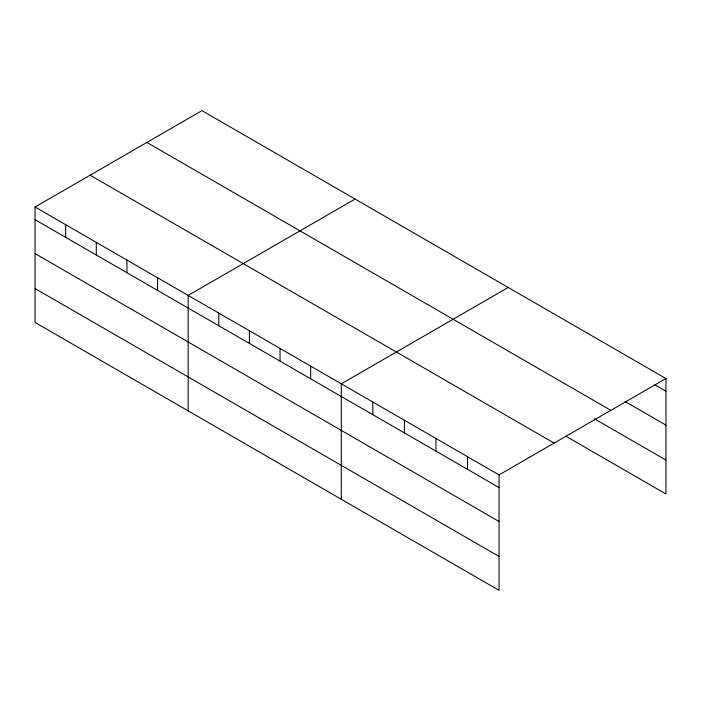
<?xml version="1.0" encoding="UTF-8"?>
<svg xmlns="http://www.w3.org/2000/svg" width="701" height="701" viewBox="0 0 701 701"><rect width="100%" height="100%" fill="white"/><g stroke="black" fill="none" stroke-linecap="round" stroke-linejoin="round"><path stroke-width="1.05" d="M499.051 521.483L499.051 474.892L35.05 207.005L35.05 322.469L499.051 590.356L499.051 521.483L35.05 253.596M565.725 436.127L665.95 493.995L665.95 378.531L201.949 110.644L35.05 207.005M355.074 199.049L188.166 295.41L188.166 410.874M508.19 287.454L341.291 383.806L341.291 499.27M499.051 474.892L665.95 378.531M654.813 384.77L665.95 391.202M625.117 401.55L665.95 425.121M146.877 142.443L610.869 410.33M594.492 418.821L665.95 460.075M90.131 175.206L554.123 443.093M35.05 219.676L499.051 487.563M35.05 288.549L499.051 556.436M467.497 456.675L467.497 469.346M435.943 438.458L435.943 451.129M404.389 420.241L404.389 432.911M372.836 402.024L372.836 414.694M310.666 366.132L310.666 378.803M280.041 348.45L280.041 361.12M249.416 330.767L249.416 343.437M218.791 313.084L218.791 325.763M157.541 277.727L157.541 290.398M126.925 260.045L126.925 272.715M96.3 242.371L96.3 255.041M65.675 224.688L65.675 237.359"/></g></svg>
